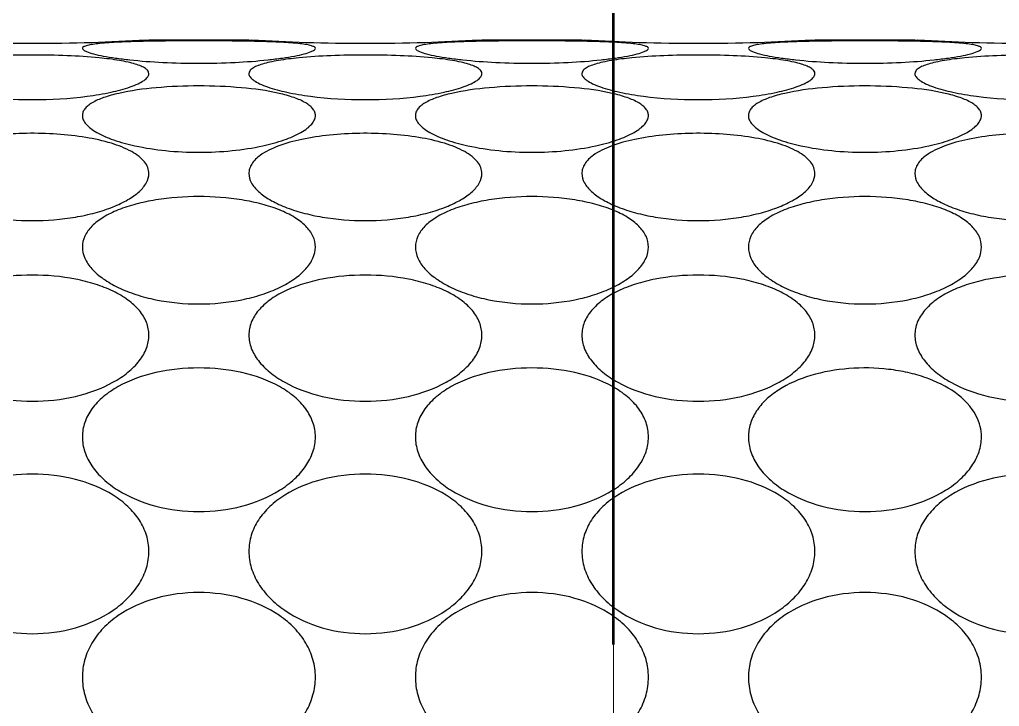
# Model space of a CAD drawing. Header units: inches. Extents: x 50354 to 53215, y -7830 to -6529.
# Drawn here: x 52852.0556 to 52852.3799, y -6789.0707 to -6788.8433 of the extents above; entities that cross this region are included whole.
import ezdxf

# ---------------------------------------------------------------- set-up
doc = ezdxf.new("R2010")
doc.units = ezdxf.units.IN
doc.header["$MEASUREMENT"] = 0
doc.linetypes.add('DASHED', pattern=[0.75, 0.5, -0.25])
doc.layers.add('BEAM', color=6, linetype='DASHED')
doc.layers.add('XR_ID 1F_FUR$0$A-SANI-FIX', color=134, linetype='Continuous')
doc.layers.add('FUNITURE', color=7, linetype='Continuous', lineweight=15, true_color=0x7d7673)

# ---------------------------------------------------------------- blocks, each defined once
blk = doc.blocks.new('XR_ID 1F_FUR$0$XR_1F FURN$0$A$C698E198A')
at = {"linetype": 'Continuous'}
for p, q in [((-12.9984, -28.835), (-13, -28.8598)), ((-13, -28.8598), (-13, -29.7002)), ((-13, -29.7002), (-12.9984, -29.725)), ((-12.9984, -31.635), (-13, -31.6598)), ((-13, -31.6598), (-13, -32.5002)), ((-13, -32.5002), (-12.9984, -32.525)), ((-12.9984, -34.435), (-13, -34.4598)), ((-13, -34.4598), (-13, -35.3002)), ((-13, -35.3002), (-12.9984, -35.325))]:
    blk.add_line(p, q, dxfattribs=at)
for centre, radius, start, end in [((-28.273, -27.88), 15.3043, 358.13614, 1.8696), ((-28.3138, -27.8788), 15.3452, 356.42731, 358.13655), ((-28.3254, -30.6818), 15.3568, 1.86982, 3.57203), ((-28.273, -30.68), 15.3043, 358.13614, 1.8696), ((-28.3138, -30.6788), 15.3452, 356.42731, 358.13655), ((-28.3254, -33.4818), 15.3568, 1.86982, 3.57203), ((-28.273, -33.48), 15.3043, 358.13614, 1.8696), ((-28.3138, -33.4788), 15.3452, 356.42731, 358.13655), ((-28.3254, -36.2818), 15.3568, 1.86982, 3.57203), ((-28.273, -36.28), 15.3043, 358.13614, 1.8696)]:
    blk.add_arc(centre, radius, start, end, dxfattribs=at)
for points, knots in [([(-11.8761, -26.9002), (-11.8499, -26.9002), (-11.7918, -26.9181), (-11.7175, -26.9833), (-11.6501, -27.0804), (-11.5912, -27.206), (-11.5429, -27.3545), (-11.4943, -27.5802), (-11.4708, -27.88), (-11.4943, -28.1798), (-11.5429, -28.4055), (-11.5912, -28.554), (-11.6501, -28.6796), (-11.7175, -28.7767), (-11.7918, -28.8419), (-11.8499, -28.8598), (-11.8761, -28.8598)], [0, 0, 0, 0, 0.034965, 0.077478, 0.129946, 0.191999, 0.262052, 0.338123, 0.499998, 0.661873, 0.737945, 0.808, 0.870054, 0.922523, 0.965035, 1, 1, 1, 1]), ([(-10.5172, -28.8598), (-10.5535, -28.8598), (-10.6291, -28.8448), (-10.7311, -28.7808), (-10.8193, -28.6825), (-10.8926, -28.5558), (-10.9503, -28.4065), (-11.0066, -28.1807), (-11.0331, -27.88), (-11.0066, -27.5793), (-10.9503, -27.3535), (-10.8926, -27.2042), (-10.8193, -27.0775), (-10.7311, -26.9792), (-10.6291, -26.9152), (-10.5535, -26.9002), (-10.5172, -26.9002)], [0, 0, 0, 0, 0.045372, 0.093928, 0.148271, 0.20922, 0.276239, 0.348114, 0.500002, 0.65189, 0.723764, 0.790783, 0.851731, 0.906073, 0.954628, 1, 1, 1, 1]), ([(-10.5172, -26.9002), (-10.4803, -26.9002), (-10.4024, -26.9158), (-10.2954, -26.9792), (-10.1987, -27.0769), (-10.0836, -27.2517), (-9.9869, -27.5234), (-9.9481, -27.8794), (-9.9867, -28.2356), (-10.0832, -28.5075), (-10.1983, -28.6826), (-10.2951, -28.7805), (-10.4023, -28.8441), (-10.4803, -28.8598), (-10.5172, -28.8598)], [0, 0, 0, 0, 0.045325, 0.094979, 0.15068, 0.212543, 0.350671, 0.499755, 0.648875, 0.787118, 0.849076, 0.904873, 0.954631, 1, 1, 1, 1]), ([(-8.6987, -28.8598), (-8.7444, -28.8598), (-8.8375, -28.8456), (-8.9672, -28.7833), (-9.0817, -28.6854), (-9.2129, -28.5116), (-9.3208, -28.2383), (-9.3627, -27.88), (-9.3208, -27.5217), (-9.2129, -27.2484), (-9.0817, -27.0746), (-8.9672, -26.9767), (-8.8375, -26.9144), (-8.7444, -26.9002), (-8.6987, -26.9002)], [0, 0, 0, 0, 0.053016, 0.107462, 0.164933, 0.226177, 0.358763, 0.499998, 0.641234, 0.773822, 0.835067, 0.892538, 0.946984, 1, 1, 1, 1]), ([(-8.6987, -26.9002), (-8.6525, -26.9002), (-8.5573, -26.9149), (-8.4235, -26.977), (-8.3022, -27.0743), (-8.1604, -27.2467), (-8.039, -27.519), (-7.9905, -27.88), (-8.039, -28.241), (-8.1604, -28.5133), (-8.3022, -28.6857), (-8.4235, -28.783), (-8.5573, -28.8451), (-8.6525, -28.8598), (-8.6987, -28.8598)], [0, 0, 0, 0, 0.05273, 0.107892, 0.166442, 0.228535, 0.360979, 0.499998, 0.639018, 0.771464, 0.833558, 0.892108, 0.947271, 1, 1, 1, 1]), ([(-12.0604, -28.715), (-12.0904, -28.6615), (-12.1388, -28.5343), (-12.185, -28.3227), (-12.2113, -28.0837), (-12.2176, -27.8327), (-12.2038, -27.5845), (-12.1699, -27.3538), (-12.1166, -27.1562), (-12.0623, -27.0413), (-12.0292, -26.9961)], [0, 0, 0, 0, 0.10395, 0.228487, 0.366625, 0.510839, 0.653655, 0.787569, 0.905128, 1, 1, 1, 1]), ([(-12.6049, -27.0574), (-12.5865, -27.11), (-12.5556, -27.2296), (-12.5101, -27.5035), (-12.4889, -27.88), (-12.5101, -28.2564), (-12.5555, -28.5303), (-12.5865, -28.6499), (-12.6048, -28.7025)], [0, 0, 0, 0, 0.100368, 0.222072, 0.499986, 0.777907, 0.899621, 1, 1, 1, 1]), ([(-12.8491, -28.4418), (-12.8579, -28.3524), (-12.8694, -28.1654), (-12.8747, -27.8807), (-12.8694, -27.5959), (-12.858, -27.4088), (-12.8492, -27.3194)], [0, 0, 0, 0, 0.239734, 0.499899, 0.760114, 1, 1, 1, 1]), ([(-12.9679, -28.4294), (-12.9659, -28.4109), (-12.9615, -28.3787), (-12.9542, -28.3418), (-12.9466, -28.3199), (-12.9409, -28.3078), (-12.9336, -28.3002), (-12.9288, -28.3002)], [0, 0, 0, 0, 0.401908, 0.701539, 0.811757, 0.896092, 1, 1, 1, 1]), ([(-12.9288, -28.3002), (-12.9234, -28.3002), (-12.9107, -28.3131), (-12.9051, -28.3267), (-12.9013, -28.336)], [0, 0, 0, 0, 0.347255, 1, 1, 1, 1]), ([(-12.9013, -28.336), (-12.8936, -28.3547), (-12.8801, -28.401), (-12.8627, -28.4819), (-12.8462, -28.5837), (-12.8256, -28.7503), (-12.808, -28.9843), (-12.8007, -29.28), (-12.808, -29.5757), (-12.8256, -29.8097), (-12.8462, -29.9763), (-12.8627, -30.0781), (-12.8801, -30.159), (-12.8936, -30.2053), (-12.9013, -30.224)], [0, 0, 0, 0, 0.031746, 0.075753, 0.130448, 0.194012, 0.34024, 0.500003, 0.659766, 0.805992, 0.869554, 0.924248, 0.968254, 1, 1, 1, 1]), ([(-12.5504, -28.6057), (-12.5406, -28.5627), (-12.5198, -28.4859), (-12.4831, -28.3988), (-12.4481, -28.3474), (-12.4219, -28.3208), (-12.3937, -28.3041), (-12.3734, -28.3002), (-12.3637, -28.3002)], [0, 0, 0, 0, 0.349245, 0.630114, 0.743606, 0.840326, 0.923707, 1, 1, 1, 1]), ([(-12.3637, -28.3002), (-12.3516, -28.3002), (-12.325, -28.3067), (-12.2885, -28.332), (-12.2533, -28.3712), (-12.2049, -28.4467), (-12.1529, -28.5713), (-12.1232, -28.681), (-12.1098, -28.7418)], [0, 0, 0, 0, 0.068375, 0.148578, 0.246055, 0.362615, 0.650483, 1, 1, 1, 1]), ([(-11.2583, -30.2598), (-11.2893, -30.2598), (-11.3554, -30.244), (-11.4412, -30.1789), (-11.5145, -30.0807), (-11.5752, -29.9545), (-11.6229, -29.8056), (-11.6696, -29.5796), (-11.6912, -29.28), (-11.6696, -28.9804), (-11.6229, -28.7544), (-11.5752, -28.6055), (-11.5145, -28.4793), (-11.4412, -28.3811), (-11.3554, -28.316), (-11.2893, -28.3002), (-11.2583, -28.3002)], [0, 0, 0, 0, 0.040443, 0.085413, 0.13809, 0.199102, 0.267542, 0.341798, 0.500002, 0.658205, 0.73246, 0.800899, 0.86191, 0.914587, 0.959557, 1, 1, 1, 1]), ([(-11.2583, -28.3002), (-11.2266, -28.3002), (-11.1584, -28.3167), (-11.0669, -28.381), (-10.9844, -28.4786), (-10.913, -28.6046), (-10.8548, -28.7536), (-10.7967, -28.9791), (-10.7685, -29.28), (-10.7967, -29.581), (-10.8548, -29.8064), (-10.913, -29.9554), (-10.9844, -30.0814), (-11.0669, -30.179), (-11.1584, -30.2433), (-11.2266, -30.2598), (-11.2583, -30.2598)], [0, 0, 0, 0, 0.040538, 0.086791, 0.140875, 0.202752, 0.271258, 0.3448, 0.500002, 0.655203, 0.728744, 0.797249, 0.859124, 0.913209, 0.959461, 1, 1, 1, 1]), ([(-9.6609, -30.2598), (-9.7021, -30.2598), (-9.7868, -30.2453), (-9.9034, -30.1823), (-10.0054, -30.0841), (-10.1227, -29.9089), (-10.2174, -29.6359), (-10.2541, -29.28), (-10.2174, -28.9241), (-10.1227, -28.6511), (-10.0054, -28.4759), (-9.9034, -28.3777), (-9.7868, -28.3147), (-9.7021, -28.3002), (-9.6609, -28.3002)], [0, 0, 0, 0, 0.049573, 0.101307, 0.157294, 0.218355, 0.353731, 0.500001, 0.646272, 0.781646, 0.842706, 0.898693, 0.950427, 1, 1, 1, 1]), ([(-9.6609, -28.3002), (-9.6191, -28.3002), (-9.5322, -28.3152), (-9.411, -28.378), (-9.3014, -28.4755), (-9.1721, -28.6492), (-9.0625, -28.9213), (-9.0187, -29.28), (-9.0625, -29.6387), (-9.1721, -29.9108), (-9.3014, -30.0845), (-9.411, -30.182), (-9.5322, -30.2448), (-9.6191, -30.2598), (-9.6609, -30.2598)], [0, 0, 0, 0, 0.049365, 0.101995, 0.159209, 0.221173, 0.356257, 0.500001, 0.643746, 0.778828, 0.840791, 0.898004, 0.950635, 1, 1, 1, 1]), ([(-7.6412, -30.2598), (-7.6909, -30.2598), (-7.7916, -30.2458), (-7.9329, -30.184), (-8.0585, -30.0865), (-8.2021, -29.9139), (-8.3221, -29.6407), (-8.3688, -29.28), (-8.3221, -28.9193), (-8.2021, -28.6461), (-8.0585, -28.4735), (-7.9329, -28.376), (-7.7916, -28.3142), (-7.6909, -28.3002), (-7.6412, -28.3002)], [0, 0, 0, 0, 0.055824, 0.112542, 0.171326, 0.232805, 0.363103, 0.500001, 0.6369, 0.767196, 0.828674, 0.887458, 0.944176, 1, 1, 1, 1]), ([(-7.6412, -28.3002), (-7.591, -28.3002), (-7.4885, -28.3146), (-7.3435, -28.3762), (-7.2121, -28.4734), (-7.0594, -28.6446), (-6.9275, -28.9167), (-6.8747, -29.28), (-6.9275, -29.6433), (-7.0594, -29.9154), (-7.2121, -30.0866), (-7.3435, -30.1838), (-7.4885, -30.2454), (-7.591, -30.2598), (-7.6412, -30.2598)], [0, 0, 0, 0, 0.055502, 0.11278, 0.172484, 0.234728, 0.364992, 0.500001, 0.63501, 0.765272, 0.827515, 0.887219, 0.944497, 1, 1, 1, 1]), ([(-12.9869, -28.7808), (-12.9853, -28.7151), (-12.9814, -28.5978), (-12.9737, -28.4807), (-12.9679, -28.4294)], [0, 0, 0, 0, 0.560169, 1, 1, 1, 1]), ([(-12.7159, -28.8598), (-12.7238, -28.8598), (-12.7419, -28.8529), (-12.7628, -28.8283), (-12.7818, -28.7916), (-12.799, -28.7423), (-12.8145, -28.6814), (-12.8337, -28.5803), (-12.8435, -28.4989), (-12.8491, -28.4418)], [0, 0, 0, 0, 0.051938, 0.118849, 0.208602, 0.323036, 0.461504, 0.622134, 1, 1, 1, 1]), ([(-12.5505, -29.9539), (-12.5741, -29.8505), (-12.6038, -29.6257), (-12.6176, -29.2797), (-12.6038, -28.9338), (-12.574, -28.709), (-12.5504, -28.6057)], [0, 0, 0, 0, 0.23461, 0.500046, 0.765459, 1, 1, 1, 1]), ([(-12.6048, -28.7025), (-12.6128, -28.7253), (-12.6284, -28.7655), (-12.6557, -28.8157), (-12.6829, -28.8491), (-12.7061, -28.8598), (-12.7159, -28.8598)], [0, 0, 0, 0, 0.360851, 0.644967, 0.852372, 1, 1, 1, 1]), ([(-12.1098, -28.7418), (-12.091, -28.8271), (-12.0638, -29.0061), (-12.0504, -29.2799), (-12.0638, -29.5537), (-12.0909, -29.7327), (-12.1097, -29.818)], [0, 0, 0, 0, 0.241927, 0.499987, 0.758053, 1, 1, 1, 1]), ([(-11.8761, -28.8598), (-11.8931, -28.8598), (-11.929, -28.8528), (-11.9783, -28.8227), (-12.0232, -28.7755), (-12.0483, -28.7366), (-12.0604, -28.715)], [0, 0, 0, 0, 0.208603, 0.43564, 0.69689, 1, 1, 1, 1]), ([(-12.9869, -29.778), (-12.991, -29.6118), (-12.9929, -29.2793), (-12.991, -28.9469), (-12.9869, -28.7808)], [0, 0, 0, 0, 0.500087, 1, 1, 1, 1]), ([(-12.8492, -30.1194), (-12.8436, -30.0621), (-12.8338, -29.9806), (-12.8146, -29.8792), (-12.7991, -29.818), (-12.7819, -29.7686), (-12.7629, -29.7318), (-12.7419, -29.7071), (-12.7238, -29.7002), (-12.7159, -29.7002)], [0, 0, 0, 0, 0.377864, 0.538515, 0.677008, 0.791463, 0.881221, 0.94811, 1, 1, 1, 1]), ([(-12.7159, -29.7002), (-12.7061, -29.7002), (-12.6829, -29.7109), (-12.6557, -29.7443), (-12.6284, -29.7945), (-12.6128, -29.8347), (-12.6049, -29.8574)], [0, 0, 0, 0, 0.147642, 0.355049, 0.63916, 1, 1, 1, 1]), ([(-12.0292, -29.7961), (-12.0092, -29.7686), (-11.975, -29.7318), (-11.9182, -29.7046), (-11.8898, -29.7002), (-11.8761, -29.7002)], [0, 0, 0, 0, 0.546591, 0.779569, 1, 1, 1, 1]), ([(-11.8761, -29.7002), (-11.8499, -29.7002), (-11.7918, -29.7181), (-11.7175, -29.7833), (-11.6501, -29.8804), (-11.5912, -30.006), (-11.5429, -30.1545), (-11.4943, -30.3802), (-11.4708, -30.68), (-11.4943, -30.9798), (-11.5429, -31.2055), (-11.5912, -31.354), (-11.6501, -31.4796), (-11.7175, -31.5767), (-11.7918, -31.6419), (-11.8499, -31.6598), (-11.8761, -31.6598)], [0, 0, 0, 0, 0.034965, 0.077478, 0.129946, 0.191999, 0.262052, 0.338123, 0.499998, 0.661873, 0.737945, 0.808, 0.870054, 0.922523, 0.965035, 1, 1, 1, 1]), ([(-10.5172, -31.6598), (-10.5535, -31.6598), (-10.6291, -31.6448), (-10.7311, -31.5808), (-10.8193, -31.4825), (-10.8926, -31.3558), (-10.9503, -31.2065), (-11.0066, -30.9807), (-11.0331, -30.68), (-11.0066, -30.3793), (-10.9503, -30.1535), (-10.8926, -30.0042), (-10.8193, -29.8775), (-10.7311, -29.7792), (-10.6291, -29.7152), (-10.5535, -29.7002), (-10.5172, -29.7002)], [0, 0, 0, 0, 0.045372, 0.093928, 0.148271, 0.20922, 0.276239, 0.348114, 0.500002, 0.65189, 0.723764, 0.790783, 0.851731, 0.906073, 0.954628, 1, 1, 1, 1]), ([(-10.5172, -29.7002), (-10.4803, -29.7002), (-10.4024, -29.7158), (-10.2954, -29.7792), (-10.1987, -29.8769), (-10.0836, -30.0517), (-9.9869, -30.3234), (-9.9481, -30.6794), (-9.9867, -31.0356), (-10.0832, -31.3075), (-10.1983, -31.4826), (-10.2951, -31.5805), (-10.4023, -31.6441), (-10.4803, -31.6598), (-10.5172, -31.6598)], [0, 0, 0, 0, 0.045325, 0.094979, 0.15068, 0.212543, 0.350671, 0.499755, 0.648875, 0.787118, 0.849076, 0.904873, 0.954631, 1, 1, 1, 1]), ([(-8.6987, -31.6598), (-8.7444, -31.6598), (-8.8375, -31.6456), (-8.9672, -31.5833), (-9.0817, -31.4854), (-9.2129, -31.3116), (-9.3208, -31.0383), (-9.3627, -30.68), (-9.3208, -30.3217), (-9.2129, -30.0484), (-9.0817, -29.8746), (-8.9672, -29.7767), (-8.8375, -29.7144), (-8.7444, -29.7002), (-8.6987, -29.7002)], [0, 0, 0, 0, 0.053016, 0.107462, 0.164933, 0.226177, 0.358763, 0.499998, 0.641234, 0.773822, 0.835067, 0.892538, 0.946984, 1, 1, 1, 1]), ([(-8.6987, -29.7002), (-8.6525, -29.7002), (-8.5573, -29.7149), (-8.4235, -29.777), (-8.3022, -29.8743), (-8.1604, -30.0467), (-8.039, -30.319), (-7.9905, -30.68), (-8.039, -31.041), (-8.1604, -31.3133), (-8.3022, -31.4857), (-8.4235, -31.583), (-8.5573, -31.6451), (-8.6525, -31.6598), (-8.6987, -31.6598)], [0, 0, 0, 0, 0.05273, 0.107892, 0.166442, 0.228535, 0.360979, 0.499998, 0.639018, 0.771464, 0.833558, 0.892108, 0.947271, 1, 1, 1, 1]), ([(-12.9679, -30.1307), (-12.9738, -30.0793), (-12.9814, -29.9617), (-12.9853, -29.844), (-12.9869, -29.778)], [0, 0, 0, 0, 0.43969, 1, 1, 1, 1]), ([(-12.1097, -29.818), (-12.1231, -29.8788), (-12.1529, -29.9885), (-12.2049, -30.1133), (-12.2533, -30.1887), (-12.2885, -30.228), (-12.325, -30.2533), (-12.3516, -30.2598), (-12.3637, -30.2598)], [0, 0, 0, 0, 0.349516, 0.637392, 0.753955, 0.851433, 0.931632, 1, 1, 1, 1]), ([(-12.0604, -31.515), (-12.0904, -31.4615), (-12.1388, -31.3343), (-12.185, -31.1227), (-12.2113, -30.8837), (-12.2176, -30.6327), (-12.2038, -30.3845), (-12.1699, -30.1538), (-12.1166, -29.9562), (-12.0623, -29.8413), (-12.0292, -29.7961)], [0, 0, 0, 0, 0.10395, 0.228487, 0.366625, 0.510839, 0.653655, 0.787569, 0.905128, 1, 1, 1, 1]), ([(-12.6049, -29.8574), (-12.5865, -29.91), (-12.5556, -30.0296), (-12.5101, -30.3035), (-12.4889, -30.68), (-12.5101, -31.0564), (-12.5555, -31.3303), (-12.5865, -31.4499), (-12.6048, -31.5025)], [0, 0, 0, 0, 0.100368, 0.222072, 0.499986, 0.777907, 0.899621, 1, 1, 1, 1]), ([(-12.3637, -30.2598), (-12.3734, -30.2598), (-12.3937, -30.2559), (-12.4219, -30.2391), (-12.4481, -30.2125), (-12.4831, -30.161), (-12.5199, -30.0738), (-12.5407, -29.9969), (-12.5505, -29.9539)], [0, 0, 0, 0, 0.076266, 0.159626, 0.256338, 0.369832, 0.650724, 1, 1, 1, 1]), ([(-12.9288, -30.2598), (-12.9336, -30.2598), (-12.9409, -30.2522), (-12.9466, -30.2401), (-12.9541, -30.2183), (-12.9615, -30.1814), (-12.9658, -30.1492), (-12.9679, -30.1307)], [0, 0, 0, 0, 0.10394, 0.188277, 0.298492, 0.598106, 1, 1, 1, 1]), ([(-12.8491, -31.2418), (-12.8579, -31.1524), (-12.8694, -30.9654), (-12.8747, -30.6807), (-12.8694, -30.3959), (-12.858, -30.2088), (-12.8492, -30.1194)], [0, 0, 0, 0, 0.239734, 0.499899, 0.760114, 1, 1, 1, 1]), ([(-12.9013, -30.224), (-12.9051, -30.2333), (-12.9107, -30.2469), (-12.9234, -30.2598), (-12.9288, -30.2598)], [0, 0, 0, 0, 0.65274, 1, 1, 1, 1]), ([(-12.9679, -31.2294), (-12.9659, -31.2109), (-12.9615, -31.1787), (-12.9542, -31.1418), (-12.9466, -31.1199), (-12.9409, -31.1078), (-12.9336, -31.1002), (-12.9288, -31.1002)], [0, 0, 0, 0, 0.401908, 0.701539, 0.811757, 0.896092, 1, 1, 1, 1]), ([(-12.9288, -31.1002), (-12.9234, -31.1002), (-12.9107, -31.1131), (-12.9051, -31.1267), (-12.9013, -31.136)], [0, 0, 0, 0, 0.347255, 1, 1, 1, 1]), ([(-12.9013, -31.136), (-12.8936, -31.1547), (-12.8801, -31.201), (-12.8627, -31.2819), (-12.8462, -31.3837), (-12.8256, -31.5503), (-12.808, -31.7843), (-12.8007, -32.08), (-12.808, -32.3757), (-12.8256, -32.6097), (-12.8462, -32.7763), (-12.8627, -32.8781), (-12.8801, -32.959), (-12.8936, -33.0053), (-12.9013, -33.024)], [0, 0, 0, 0, 0.031746, 0.075753, 0.130448, 0.194012, 0.34024, 0.500003, 0.659766, 0.805992, 0.869554, 0.924248, 0.968254, 1, 1, 1, 1]), ([(-12.5504, -31.4057), (-12.5406, -31.3627), (-12.5198, -31.2859), (-12.4831, -31.1988), (-12.4481, -31.1474), (-12.4219, -31.1208), (-12.3937, -31.1041), (-12.3734, -31.1002), (-12.3637, -31.1002)], [0, 0, 0, 0, 0.349245, 0.630114, 0.743606, 0.840326, 0.923707, 1, 1, 1, 1]), ([(-12.3637, -31.1002), (-12.3516, -31.1002), (-12.325, -31.1067), (-12.2885, -31.132), (-12.2533, -31.1712), (-12.2049, -31.2467), (-12.1529, -31.3713), (-12.1232, -31.481), (-12.1098, -31.5418)], [0, 0, 0, 0, 0.068375, 0.148578, 0.246055, 0.362615, 0.650483, 1, 1, 1, 1]), ([(-11.2583, -33.0598), (-11.2893, -33.0598), (-11.3554, -33.044), (-11.4412, -32.9789), (-11.5145, -32.8807), (-11.5752, -32.7545), (-11.6229, -32.6056), (-11.6696, -32.3796), (-11.6912, -32.08), (-11.6696, -31.7804), (-11.6229, -31.5544), (-11.5752, -31.4055), (-11.5145, -31.2793), (-11.4412, -31.1811), (-11.3554, -31.116), (-11.2893, -31.1002), (-11.2583, -31.1002)], [0, 0, 0, 0, 0.040443, 0.085413, 0.13809, 0.199102, 0.267542, 0.341798, 0.500002, 0.658205, 0.73246, 0.800899, 0.86191, 0.914587, 0.959557, 1, 1, 1, 1]), ([(-11.2583, -31.1002), (-11.2266, -31.1002), (-11.1584, -31.1167), (-11.0669, -31.181), (-10.9844, -31.2786), (-10.913, -31.4046), (-10.8548, -31.5536), (-10.7967, -31.7791), (-10.7685, -32.08), (-10.7967, -32.381), (-10.8548, -32.6064), (-10.913, -32.7554), (-10.9844, -32.8814), (-11.0669, -32.979), (-11.1584, -33.0433), (-11.2266, -33.0598), (-11.2583, -33.0598)], [0, 0, 0, 0, 0.040538, 0.086791, 0.140875, 0.202752, 0.271258, 0.3448, 0.500002, 0.655203, 0.728744, 0.797249, 0.859124, 0.913209, 0.959461, 1, 1, 1, 1]), ([(-9.6609, -33.0598), (-9.7021, -33.0598), (-9.7868, -33.0453), (-9.9034, -32.9823), (-10.0054, -32.8841), (-10.1227, -32.7089), (-10.2174, -32.4359), (-10.2541, -32.08), (-10.2174, -31.7241), (-10.1227, -31.4511), (-10.0054, -31.2759), (-9.9034, -31.1777), (-9.7868, -31.1147), (-9.7021, -31.1002), (-9.6609, -31.1002)], [0, 0, 0, 0, 0.049573, 0.101307, 0.157294, 0.218355, 0.353731, 0.500001, 0.646272, 0.781646, 0.842706, 0.898693, 0.950427, 1, 1, 1, 1]), ([(-9.6609, -31.1002), (-9.6191, -31.1002), (-9.5322, -31.1152), (-9.411, -31.178), (-9.3014, -31.2755), (-9.1721, -31.4492), (-9.0625, -31.7213), (-9.0187, -32.08), (-9.0625, -32.4387), (-9.1721, -32.7108), (-9.3014, -32.8845), (-9.411, -32.982), (-9.5322, -33.0448), (-9.6191, -33.0598), (-9.6609, -33.0598)], [0, 0, 0, 0, 0.049365, 0.101995, 0.159209, 0.221173, 0.356257, 0.500001, 0.643746, 0.778828, 0.840791, 0.898004, 0.950635, 1, 1, 1, 1]), ([(-7.6412, -33.0598), (-7.6909, -33.0598), (-7.7916, -33.0458), (-7.9329, -32.984), (-8.0585, -32.8865), (-8.2021, -32.7139), (-8.3221, -32.4407), (-8.3688, -32.08), (-8.3221, -31.7193), (-8.2021, -31.4461), (-8.0585, -31.2735), (-7.9329, -31.176), (-7.7916, -31.1142), (-7.6909, -31.1002), (-7.6412, -31.1002)], [0, 0, 0, 0, 0.055824, 0.112542, 0.171326, 0.232805, 0.363103, 0.500001, 0.6369, 0.767196, 0.828674, 0.887458, 0.944176, 1, 1, 1, 1]), ([(-7.6412, -31.1002), (-7.591, -31.1002), (-7.4885, -31.1146), (-7.3435, -31.1762), (-7.2121, -31.2734), (-7.0594, -31.4446), (-6.9275, -31.7167), (-6.8747, -32.08), (-6.9275, -32.4433), (-7.0594, -32.7154), (-7.2121, -32.8866), (-7.3435, -32.9838), (-7.4885, -33.0454), (-7.591, -33.0598), (-7.6412, -33.0598)], [0, 0, 0, 0, 0.055502, 0.11278, 0.172484, 0.234728, 0.364992, 0.500001, 0.63501, 0.765272, 0.827515, 0.887219, 0.944497, 1, 1, 1, 1]), ([(-12.9869, -31.5808), (-12.9853, -31.5151), (-12.9814, -31.3978), (-12.9737, -31.2807), (-12.9679, -31.2294)], [0, 0, 0, 0, 0.560169, 1, 1, 1, 1]), ([(-12.7159, -31.6598), (-12.7238, -31.6598), (-12.7419, -31.6529), (-12.7628, -31.6283), (-12.7818, -31.5916), (-12.799, -31.5423), (-12.8145, -31.4814), (-12.8337, -31.3803), (-12.8435, -31.2989), (-12.8491, -31.2418)], [0, 0, 0, 0, 0.051938, 0.118849, 0.208602, 0.323036, 0.461504, 0.622134, 1, 1, 1, 1]), ([(-12.5505, -32.7539), (-12.5741, -32.6505), (-12.6038, -32.4257), (-12.6176, -32.0797), (-12.6038, -31.7338), (-12.574, -31.509), (-12.5504, -31.4057)], [0, 0, 0, 0, 0.23461, 0.500046, 0.765459, 1, 1, 1, 1]), ([(-12.6048, -31.5025), (-12.6128, -31.5253), (-12.6284, -31.5655), (-12.6557, -31.6157), (-12.6829, -31.6491), (-12.7061, -31.6598), (-12.7159, -31.6598)], [0, 0, 0, 0, 0.360851, 0.644967, 0.852372, 1, 1, 1, 1]), ([(-12.1098, -31.5418), (-12.091, -31.6271), (-12.0638, -31.8061), (-12.0504, -32.0799), (-12.0638, -32.3537), (-12.0909, -32.5327), (-12.1097, -32.618)], [0, 0, 0, 0, 0.241927, 0.499987, 0.758053, 1, 1, 1, 1]), ([(-11.8761, -31.6598), (-11.8931, -31.6598), (-11.929, -31.6528), (-11.9783, -31.6227), (-12.0232, -31.5755), (-12.0483, -31.5366), (-12.0604, -31.515)], [0, 0, 0, 0, 0.208603, 0.43564, 0.69689, 1, 1, 1, 1]), ([(-12.9869, -32.578), (-12.991, -32.4118), (-12.9929, -32.0793), (-12.991, -31.7469), (-12.9869, -31.5808)], [0, 0, 0, 0, 0.500087, 1, 1, 1, 1]), ([(-12.8492, -32.9194), (-12.8436, -32.8621), (-12.8338, -32.7806), (-12.8146, -32.6792), (-12.7991, -32.618), (-12.7819, -32.5686), (-12.7629, -32.5318), (-12.7419, -32.5071), (-12.7238, -32.5002), (-12.7159, -32.5002)], [0, 0, 0, 0, 0.377864, 0.538515, 0.677008, 0.791463, 0.881221, 0.94811, 1, 1, 1, 1]), ([(-12.7159, -32.5002), (-12.7061, -32.5002), (-12.6829, -32.5109), (-12.6557, -32.5443), (-12.6284, -32.5945), (-12.6128, -32.6347), (-12.6049, -32.6574)], [0, 0, 0, 0, 0.147642, 0.355049, 0.63916, 1, 1, 1, 1]), ([(-12.0292, -32.5961), (-12.0092, -32.5686), (-11.975, -32.5318), (-11.9182, -32.5046), (-11.8898, -32.5002), (-11.8761, -32.5002)], [0, 0, 0, 0, 0.546591, 0.779569, 1, 1, 1, 1]), ([(-11.8761, -32.5002), (-11.8499, -32.5002), (-11.7918, -32.5181), (-11.7175, -32.5833), (-11.6501, -32.6804), (-11.5912, -32.806), (-11.5429, -32.9545), (-11.4943, -33.1802), (-11.4708, -33.48), (-11.4943, -33.7798), (-11.5429, -34.0055), (-11.5912, -34.154), (-11.6501, -34.2796), (-11.7175, -34.3767), (-11.7918, -34.4419), (-11.8499, -34.4598), (-11.8761, -34.4598)], [0, 0, 0, 0, 0.034965, 0.077478, 0.129946, 0.191999, 0.262052, 0.338123, 0.499998, 0.661873, 0.737945, 0.808, 0.870054, 0.922523, 0.965035, 1, 1, 1, 1]), ([(-10.5172, -34.4598), (-10.5535, -34.4598), (-10.6291, -34.4448), (-10.7311, -34.3808), (-10.8193, -34.2825), (-10.8926, -34.1558), (-10.9503, -34.0065), (-11.0066, -33.7807), (-11.0331, -33.48), (-11.0066, -33.1793), (-10.9503, -32.9535), (-10.8926, -32.8042), (-10.8193, -32.6775), (-10.7311, -32.5792), (-10.6291, -32.5152), (-10.5535, -32.5002), (-10.5172, -32.5002)], [0, 0, 0, 0, 0.045372, 0.093928, 0.148271, 0.20922, 0.276239, 0.348114, 0.500002, 0.65189, 0.723764, 0.790783, 0.851731, 0.906073, 0.954628, 1, 1, 1, 1]), ([(-10.5172, -32.5002), (-10.4803, -32.5002), (-10.4024, -32.5158), (-10.2954, -32.5792), (-10.1987, -32.6769), (-10.0836, -32.8517), (-9.9869, -33.1234), (-9.9481, -33.4794), (-9.9867, -33.8356), (-10.0832, -34.1075), (-10.1983, -34.2826), (-10.2951, -34.3805), (-10.4023, -34.4441), (-10.4803, -34.4598), (-10.5172, -34.4598)], [0, 0, 0, 0, 0.045325, 0.094979, 0.15068, 0.212543, 0.350671, 0.499755, 0.648875, 0.787118, 0.849076, 0.904873, 0.954631, 1, 1, 1, 1]), ([(-8.6987, -34.4598), (-8.7444, -34.4598), (-8.8375, -34.4456), (-8.9672, -34.3833), (-9.0817, -34.2854), (-9.2129, -34.1116), (-9.3208, -33.8383), (-9.3627, -33.48), (-9.3208, -33.1217), (-9.2129, -32.8484), (-9.0817, -32.6746), (-8.9672, -32.5767), (-8.8375, -32.5144), (-8.7444, -32.5002), (-8.6987, -32.5002)], [0, 0, 0, 0, 0.053016, 0.107462, 0.164933, 0.226177, 0.358763, 0.499998, 0.641234, 0.773822, 0.835067, 0.892538, 0.946984, 1, 1, 1, 1]), ([(-8.6987, -32.5002), (-8.6525, -32.5002), (-8.5573, -32.5149), (-8.4235, -32.577), (-8.3022, -32.6743), (-8.1604, -32.8467), (-8.039, -33.119), (-7.9905, -33.48), (-8.039, -33.841), (-8.1604, -34.1133), (-8.3022, -34.2857), (-8.4235, -34.383), (-8.5573, -34.4451), (-8.6525, -34.4598), (-8.6987, -34.4598)], [0, 0, 0, 0, 0.05273, 0.107892, 0.166442, 0.228535, 0.360979, 0.499998, 0.639018, 0.771464, 0.833558, 0.892108, 0.947271, 1, 1, 1, 1]), ([(-12.9679, -32.9307), (-12.9738, -32.8793), (-12.9814, -32.7617), (-12.9853, -32.644), (-12.9869, -32.578)], [0, 0, 0, 0, 0.43969, 1, 1, 1, 1]), ([(-12.1097, -32.618), (-12.1231, -32.6788), (-12.1529, -32.7885), (-12.2049, -32.9133), (-12.2533, -32.9887), (-12.2885, -33.028), (-12.325, -33.0533), (-12.3516, -33.0598), (-12.3637, -33.0598)], [0, 0, 0, 0, 0.349516, 0.637392, 0.753955, 0.851433, 0.931632, 1, 1, 1, 1]), ([(-12.0604, -34.315), (-12.0904, -34.2615), (-12.1388, -34.1343), (-12.185, -33.9227), (-12.2113, -33.6837), (-12.2176, -33.4327), (-12.2038, -33.1845), (-12.1699, -32.9538), (-12.1166, -32.7562), (-12.0623, -32.6413), (-12.0292, -32.5961)], [0, 0, 0, 0, 0.10395, 0.228487, 0.366625, 0.510839, 0.653655, 0.787569, 0.905128, 1, 1, 1, 1]), ([(-12.6049, -32.6574), (-12.5865, -32.71), (-12.5556, -32.8296), (-12.5101, -33.1035), (-12.4889, -33.48), (-12.5101, -33.8564), (-12.5555, -34.1303), (-12.5865, -34.2499), (-12.6048, -34.3025)], [0, 0, 0, 0, 0.100368, 0.222072, 0.499986, 0.777907, 0.899621, 1, 1, 1, 1]), ([(-12.3637, -33.0598), (-12.3734, -33.0598), (-12.3937, -33.0559), (-12.4219, -33.0391), (-12.4481, -33.0125), (-12.4831, -32.961), (-12.5199, -32.8738), (-12.5407, -32.7969), (-12.5505, -32.7539)], [0, 0, 0, 0, 0.076266, 0.159626, 0.256338, 0.369832, 0.650724, 1, 1, 1, 1]), ([(-12.9288, -33.0598), (-12.9336, -33.0598), (-12.9409, -33.0522), (-12.9466, -33.0401), (-12.9541, -33.0183), (-12.9615, -32.9814), (-12.9658, -32.9492), (-12.9679, -32.9307)], [0, 0, 0, 0, 0.10394, 0.188277, 0.298492, 0.598106, 1, 1, 1, 1]), ([(-12.8491, -34.0418), (-12.8579, -33.9524), (-12.8694, -33.7654), (-12.8747, -33.4807), (-12.8694, -33.1959), (-12.858, -33.0088), (-12.8492, -32.9194)], [0, 0, 0, 0, 0.239734, 0.499899, 0.760114, 1, 1, 1, 1]), ([(-12.9013, -33.024), (-12.9051, -33.0333), (-12.9107, -33.0469), (-12.9234, -33.0598), (-12.9288, -33.0598)], [0, 0, 0, 0, 0.65274, 1, 1, 1, 1]), ([(-12.9679, -34.0294), (-12.9659, -34.0109), (-12.9615, -33.9787), (-12.9542, -33.9418), (-12.9466, -33.9199), (-12.9409, -33.9078), (-12.9336, -33.9002), (-12.9288, -33.9002)], [0, 0, 0, 0, 0.401908, 0.701539, 0.811757, 0.896092, 1, 1, 1, 1]), ([(-12.9288, -33.9002), (-12.9234, -33.9002), (-12.9107, -33.9131), (-12.9051, -33.9267), (-12.9013, -33.936)], [0, 0, 0, 0, 0.347255, 1, 1, 1, 1]), ([(-12.9013, -33.936), (-12.8936, -33.9547), (-12.8801, -34.001), (-12.8627, -34.0819), (-12.8462, -34.1837), (-12.8256, -34.3503), (-12.808, -34.5843), (-12.8007, -34.88), (-12.808, -35.1757), (-12.8256, -35.4097), (-12.8462, -35.5763), (-12.8627, -35.6781), (-12.8801, -35.759), (-12.8936, -35.8053), (-12.9013, -35.824)], [0, 0, 0, 0, 0.031746, 0.075753, 0.130448, 0.194012, 0.34024, 0.500003, 0.659766, 0.805992, 0.869554, 0.924248, 0.968254, 1, 1, 1, 1]), ([(-12.5504, -34.2057), (-12.5406, -34.1627), (-12.5198, -34.0859), (-12.4831, -33.9988), (-12.4481, -33.9474), (-12.4219, -33.9208), (-12.3937, -33.9041), (-12.3734, -33.9002), (-12.3637, -33.9002)], [0, 0, 0, 0, 0.349245, 0.630114, 0.743606, 0.840326, 0.923707, 1, 1, 1, 1]), ([(-12.3637, -33.9002), (-12.3516, -33.9002), (-12.325, -33.9067), (-12.2885, -33.932), (-12.2533, -33.9712), (-12.2049, -34.0467), (-12.1529, -34.1713), (-12.1232, -34.281), (-12.1098, -34.3418)], [0, 0, 0, 0, 0.068375, 0.148578, 0.246055, 0.362615, 0.650483, 1, 1, 1, 1]), ([(-11.2583, -35.8598), (-11.2893, -35.8598), (-11.3554, -35.844), (-11.4412, -35.7789), (-11.5145, -35.6807), (-11.5752, -35.5545), (-11.6229, -35.4056), (-11.6696, -35.1796), (-11.6912, -34.88), (-11.6696, -34.5804), (-11.6229, -34.3544), (-11.5752, -34.2055), (-11.5145, -34.0793), (-11.4412, -33.9811), (-11.3554, -33.916), (-11.2893, -33.9002), (-11.2583, -33.9002)], [0, 0, 0, 0, 0.040443, 0.085413, 0.13809, 0.199102, 0.267542, 0.341798, 0.500002, 0.658205, 0.73246, 0.800899, 0.86191, 0.914587, 0.959557, 1, 1, 1, 1]), ([(-11.2583, -33.9002), (-11.2266, -33.9002), (-11.1584, -33.9167), (-11.0669, -33.981), (-10.9844, -34.0786), (-10.913, -34.2046), (-10.8548, -34.3536), (-10.7967, -34.5791), (-10.7685, -34.88), (-10.7967, -35.181), (-10.8548, -35.4064), (-10.913, -35.5554), (-10.9844, -35.6814), (-11.0669, -35.779), (-11.1584, -35.8433), (-11.2266, -35.8598), (-11.2583, -35.8598)], [0, 0, 0, 0, 0.040538, 0.086791, 0.140875, 0.202752, 0.271258, 0.3448, 0.500002, 0.655203, 0.728744, 0.797249, 0.859124, 0.913209, 0.959461, 1, 1, 1, 1]), ([(-9.8368, -35.8164), (-9.9944, -35.7357), (-10.1289, -35.5118), (-10.2053, -35.2405), (-10.2421, -35.0236), (-10.2469, -34.7471), (-10.1916, -34.4304), (-10.0915, -34.194), (-9.9778, -34.046), (-9.8819, -33.964), (-9.7749, -33.912), (-9.6983, -33.9002), (-9.6609, -33.9002)], [0, 0, 0, 0, 0.230958, 0.299885, 0.371245, 0.516696, 0.658511, 0.788136, 0.846652, 0.900706, 0.951217, 1, 1, 1, 1]), ([(-9.6609, -33.9002), (-9.6191, -33.9002), (-9.5322, -33.9152), (-9.411, -33.978), (-9.3014, -34.0755), (-9.1721, -34.2492), (-9.0625, -34.5213), (-9.0187, -34.88), (-9.0625, -35.2387), (-9.1721, -35.5108), (-9.3014, -35.6845), (-9.411, -35.782), (-9.5322, -35.8448), (-9.6191, -35.8598), (-9.6609, -35.8598)], [0, 0, 0, 0, 0.049365, 0.101995, 0.159209, 0.221173, 0.356257, 0.500001, 0.643746, 0.778828, 0.840791, 0.898004, 0.950635, 1, 1, 1, 1]), ([(-7.6412, -35.8598), (-7.6909, -35.8598), (-7.7916, -35.8458), (-7.9329, -35.784), (-8.0585, -35.6865), (-8.2021, -35.5139), (-8.3221, -35.2407), (-8.3688, -34.88), (-8.3221, -34.5193), (-8.2021, -34.2461), (-8.0585, -34.0735), (-7.9329, -33.976), (-7.7916, -33.9142), (-7.6909, -33.9002), (-7.6412, -33.9002)], [0, 0, 0, 0, 0.055824, 0.112542, 0.171326, 0.232805, 0.363103, 0.500001, 0.6369, 0.767196, 0.828674, 0.887458, 0.944176, 1, 1, 1, 1]), ([(-7.6412, -33.9002), (-7.591, -33.9002), (-7.4885, -33.9146), (-7.3435, -33.9762), (-7.2121, -34.0734), (-7.0594, -34.2446), (-6.9275, -34.5167), (-6.8747, -34.88), (-6.9275, -35.2433), (-7.0594, -35.5154), (-7.2121, -35.6866), (-7.3435, -35.7838), (-7.4885, -35.8454), (-7.591, -35.8598), (-7.6412, -35.8598)], [0, 0, 0, 0, 0.055502, 0.11278, 0.172484, 0.234728, 0.364992, 0.500001, 0.63501, 0.765272, 0.827515, 0.887219, 0.944497, 1, 1, 1, 1]), ([(-12.9869, -34.3808), (-12.9853, -34.3151), (-12.9814, -34.1978), (-12.9737, -34.0807), (-12.9679, -34.0294)], [0, 0, 0, 0, 0.560169, 1, 1, 1, 1]), ([(-12.7159, -34.4598), (-12.7238, -34.4598), (-12.7419, -34.4529), (-12.7628, -34.4283), (-12.7818, -34.3916), (-12.799, -34.3423), (-12.8145, -34.2814), (-12.8337, -34.1803), (-12.8435, -34.0989), (-12.8491, -34.0418)], [0, 0, 0, 0, 0.051938, 0.118849, 0.208602, 0.323036, 0.461504, 0.622134, 1, 1, 1, 1]), ([(-12.5505, -35.5539), (-12.5741, -35.4505), (-12.6038, -35.2257), (-12.6176, -34.8797), (-12.6038, -34.5338), (-12.574, -34.309), (-12.5504, -34.2057)], [0, 0, 0, 0, 0.23461, 0.500046, 0.765459, 1, 1, 1, 1]), ([(-12.6048, -34.3025), (-12.6128, -34.3253), (-12.6284, -34.3655), (-12.6557, -34.4157), (-12.6829, -34.4491), (-12.7061, -34.4598), (-12.7159, -34.4598)], [0, 0, 0, 0, 0.360851, 0.644967, 0.852372, 1, 1, 1, 1]), ([(-12.1098, -34.3418), (-12.091, -34.4271), (-12.0638, -34.6061), (-12.0504, -34.8799), (-12.0638, -35.1537), (-12.0909, -35.3327), (-12.1097, -35.418)], [0, 0, 0, 0, 0.241927, 0.499987, 0.758053, 1, 1, 1, 1]), ([(-11.8761, -34.4598), (-11.8931, -34.4598), (-11.929, -34.4528), (-11.9783, -34.4227), (-12.0232, -34.3755), (-12.0483, -34.3366), (-12.0604, -34.315)], [0, 0, 0, 0, 0.208603, 0.43564, 0.69689, 1, 1, 1, 1]), ([(-12.9869, -35.378), (-12.991, -35.2118), (-12.9929, -34.8793), (-12.991, -34.5469), (-12.9869, -34.3808)], [0, 0, 0, 0, 0.500087, 1, 1, 1, 1]), ([(-12.8492, -35.7194), (-12.8436, -35.6621), (-12.8338, -35.5806), (-12.8146, -35.4792), (-12.7991, -35.418), (-12.7819, -35.3686), (-12.7629, -35.3318), (-12.7419, -35.3071), (-12.7238, -35.3002), (-12.7159, -35.3002)], [0, 0, 0, 0, 0.377864, 0.538515, 0.677008, 0.791463, 0.881221, 0.94811, 1, 1, 1, 1]), ([(-12.7159, -35.3002), (-12.7061, -35.3002), (-12.6829, -35.3109), (-12.6557, -35.3443), (-12.6284, -35.3945), (-12.6128, -35.4347), (-12.6049, -35.4574)], [0, 0, 0, 0, 0.147642, 0.355049, 0.63916, 1, 1, 1, 1]), ([(-12.0292, -35.3961), (-12.0092, -35.3686), (-11.975, -35.3318), (-11.9182, -35.3046), (-11.8898, -35.3002), (-11.8761, -35.3002)], [0, 0, 0, 0, 0.546591, 0.779569, 1, 1, 1, 1]), ([(-11.8761, -35.3002), (-11.8499, -35.3002), (-11.7918, -35.3181), (-11.7175, -35.3833), (-11.6501, -35.4804), (-11.5912, -35.606), (-11.5429, -35.7545), (-11.4943, -35.9802), (-11.4708, -36.28), (-11.4943, -36.5798), (-11.5429, -36.8055), (-11.5912, -36.954), (-11.6501, -37.0796), (-11.7175, -37.1767), (-11.7918, -37.2419), (-11.8499, -37.2598), (-11.8761, -37.2598)], [0, 0, 0, 0, 0.034965, 0.077478, 0.129946, 0.191999, 0.262052, 0.338123, 0.499998, 0.661873, 0.737945, 0.808, 0.870054, 0.922523, 0.965035, 1, 1, 1, 1]), ([(-10.5172, -37.2598), (-10.5535, -37.2598), (-10.6291, -37.2448), (-10.7311, -37.1808), (-10.8193, -37.0825), (-10.8926, -36.9558), (-10.9503, -36.8065), (-11.0066, -36.5807), (-11.0331, -36.28), (-11.0066, -35.9793), (-10.9503, -35.7535), (-10.8926, -35.6042), (-10.8193, -35.4775), (-10.7311, -35.3792), (-10.6291, -35.3152), (-10.5535, -35.3002), (-10.5172, -35.3002)], [0, 0, 0, 0, 0.045372, 0.093928, 0.148271, 0.20922, 0.276239, 0.348114, 0.500002, 0.65189, 0.723764, 0.790783, 0.851731, 0.906073, 0.954628, 1, 1, 1, 1]), ([(-10.5172, -35.3002), (-10.4803, -35.3002), (-10.4024, -35.3158), (-10.2954, -35.3792), (-10.1987, -35.4769), (-10.0836, -35.6517), (-9.9869, -35.9234), (-9.9481, -36.2794), (-9.9867, -36.6356), (-10.0832, -36.9075), (-10.1983, -37.0826), (-10.2951, -37.1805), (-10.4023, -37.2441), (-10.4803, -37.2598), (-10.5172, -37.2598)], [0, 0, 0, 0, 0.045325, 0.094979, 0.15068, 0.212543, 0.350671, 0.499755, 0.648875, 0.787118, 0.849076, 0.904873, 0.954631, 1, 1, 1, 1]), ([(-8.6987, -37.2598), (-8.7444, -37.2598), (-8.8375, -37.2456), (-8.9672, -37.1833), (-9.0817, -37.0854), (-9.2129, -36.9116), (-9.3208, -36.6383), (-9.3627, -36.28), (-9.3208, -35.9217), (-9.2129, -35.6484), (-9.0817, -35.4746), (-8.9672, -35.3767), (-8.8375, -35.3144), (-8.7444, -35.3002), (-8.6987, -35.3002)], [0, 0, 0, 0, 0.053016, 0.107462, 0.164933, 0.226177, 0.358763, 0.499998, 0.641234, 0.773822, 0.835067, 0.892538, 0.946984, 1, 1, 1, 1]), ([(-8.6987, -35.3002), (-8.6525, -35.3002), (-8.5573, -35.3149), (-8.4235, -35.377), (-8.3022, -35.4743), (-8.1604, -35.6467), (-8.039, -35.919), (-7.9905, -36.28), (-8.039, -36.641), (-8.1604, -36.9133), (-8.3022, -37.0857), (-8.4235, -37.183), (-8.5573, -37.2451), (-8.6525, -37.2598), (-8.6987, -37.2598)], [0, 0, 0, 0, 0.05273, 0.107892, 0.166442, 0.228535, 0.360979, 0.499998, 0.639018, 0.771464, 0.833558, 0.892108, 0.947271, 1, 1, 1, 1]), ([(-12.9679, -35.7307), (-12.9738, -35.6793), (-12.9814, -35.5617), (-12.9853, -35.444), (-12.9869, -35.378)], [0, 0, 0, 0, 0.43969, 1, 1, 1, 1]), ([(-12.1097, -35.418), (-12.1231, -35.4788), (-12.1529, -35.5885), (-12.2049, -35.7133), (-12.2533, -35.7887), (-12.2885, -35.828), (-12.325, -35.8533), (-12.3516, -35.8598), (-12.3637, -35.8598)], [0, 0, 0, 0, 0.349516, 0.637392, 0.753955, 0.851433, 0.931632, 1, 1, 1, 1]), ([(-12.0604, -37.115), (-12.0904, -37.0615), (-12.1388, -36.9343), (-12.185, -36.7227), (-12.2113, -36.4837), (-12.2176, -36.2327), (-12.2038, -35.9845), (-12.1699, -35.7538), (-12.1166, -35.5562), (-12.0623, -35.4413), (-12.0292, -35.3961)], [0, 0, 0, 0, 0.10395, 0.228487, 0.366625, 0.510839, 0.653655, 0.787569, 0.905128, 1, 1, 1, 1]), ([(-12.6049, -35.4574), (-12.5865, -35.51), (-12.5556, -35.6296), (-12.5101, -35.9035), (-12.4889, -36.28), (-12.5101, -36.6564), (-12.5555, -36.9303), (-12.5865, -37.0499), (-12.6048, -37.1025)], [0, 0, 0, 0, 0.100368, 0.222072, 0.499986, 0.777907, 0.899621, 1, 1, 1, 1]), ([(-12.3637, -35.8598), (-12.3734, -35.8598), (-12.3937, -35.8559), (-12.4219, -35.8391), (-12.4481, -35.8125), (-12.4831, -35.761), (-12.5199, -35.6738), (-12.5407, -35.5969), (-12.5505, -35.5539)], [0, 0, 0, 0, 0.076266, 0.159626, 0.256338, 0.369832, 0.650724, 1, 1, 1, 1]), ([(-12.9288, -35.8598), (-12.9336, -35.8598), (-12.9409, -35.8522), (-12.9466, -35.8401), (-12.9541, -35.8183), (-12.9615, -35.7814), (-12.9658, -35.7492), (-12.9679, -35.7307)], [0, 0, 0, 0, 0.10394, 0.188277, 0.298492, 0.598106, 1, 1, 1, 1]), ([(-12.8491, -36.8418), (-12.8579, -36.7524), (-12.8694, -36.5654), (-12.8747, -36.2807), (-12.8694, -35.9959), (-12.858, -35.8088), (-12.8492, -35.7194)], [0, 0, 0, 0, 0.239734, 0.499899, 0.760114, 1, 1, 1, 1]), ([(-12.9013, -35.824), (-12.9051, -35.8333), (-12.9107, -35.8469), (-12.9234, -35.8598), (-12.9288, -35.8598)], [0, 0, 0, 0, 0.65274, 1, 1, 1, 1]), ([(-9.6609, -35.8598), (-9.691, -35.8598), (-9.752, -35.8523), (-9.8094, -35.8304), (-9.8368, -35.8164)], [0, 0, 0, 0, 0.494586, 1, 1, 1, 1])]:
    blk.add_open_spline(points, degree=3, knots=knots, dxfattribs=at)

msp = doc.modelspace()

# ---------------------------------------------------------------- linework, layer by layer
at = {"layer": 'BEAM', "color": 240, "lineweight": 53, "ltscale": 5, "true_color": 0xed1f24}
msp.add_lwpolyline([(53010.50219, -6783.05013), (53010.50219, -6826.55013), (52852.25219, -6826.55013), (52852.25219, -6783.05013)], close=True, dxfattribs=at)
at = {"layer": 'FUNITURE', "ltscale": 5}
msp.add_lwpolyline([(52852.25219, -6783.05013), (52928.54219, -6783.05013), (52928.54219, -6826.55013), (52852.25219, -6826.55013)], close=True, dxfattribs=at)

# ---------------------------------------------------------------- block references
at = {"layer": 'XR_ID 1F_FUR$0$A-SANI-FIX', "lineweight": 30, "xscale": -0.0393700787, "yscale": 0.0393700787, "zscale": 0.0393700787, "rotation": 90}
msp.add_blockref('XR_ID 1F_FUR$0$XR_1F FURN$0$A$C698E198A', (52850.96219, -6789.36182), dxfattribs=at)

doc.saveas('drawing.dxf')
